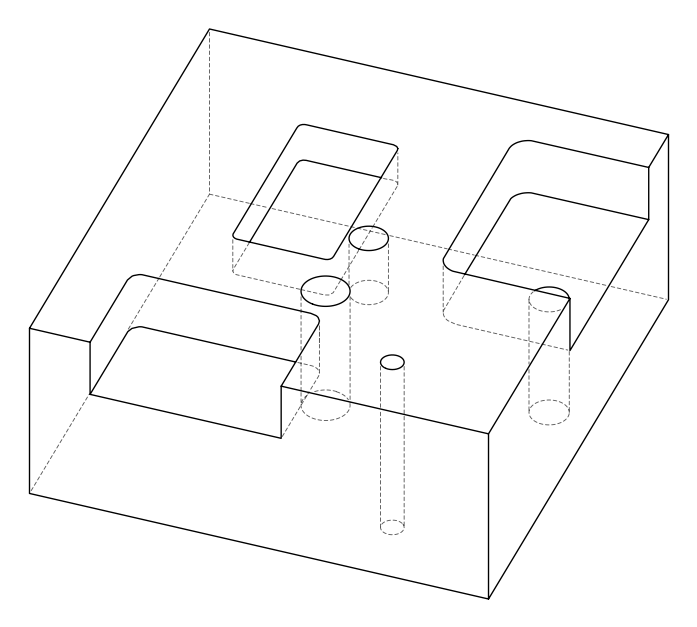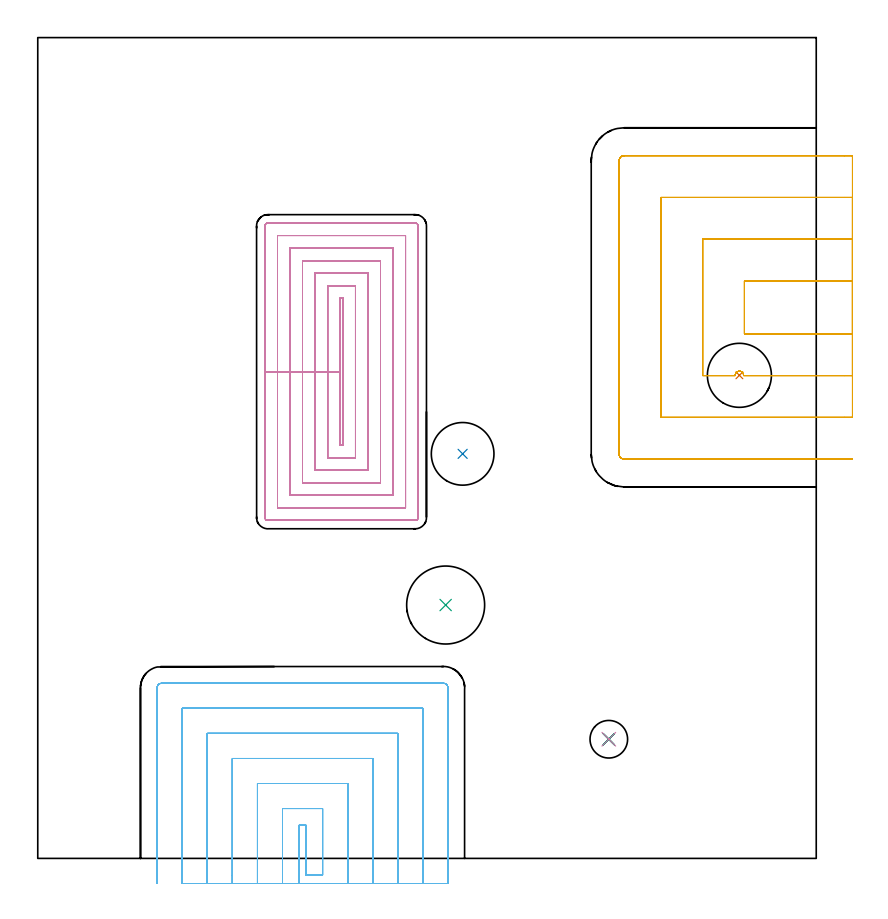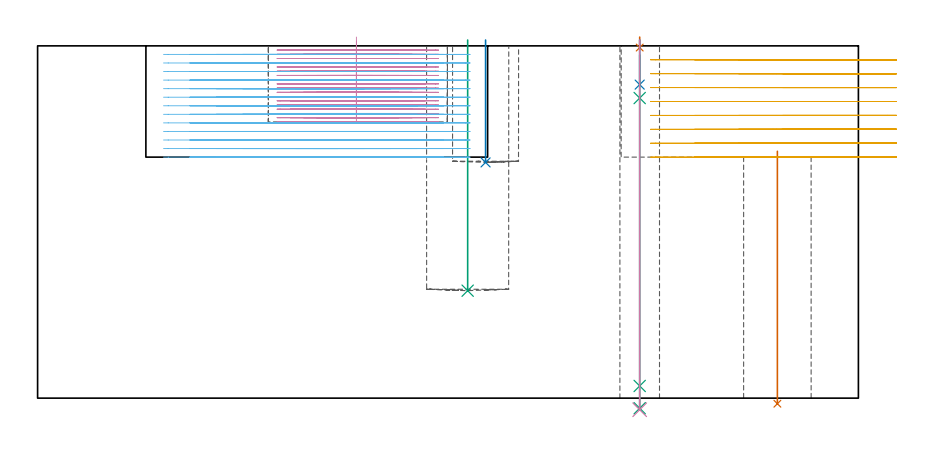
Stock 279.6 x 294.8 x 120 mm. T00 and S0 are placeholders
(PLAN: 10 operations, 9 tool changes, 119.4 min)
(1 INDEXABLE_INSERT_DRILL_THROUGH_HOLE_FROM_SOLID | STEP1HOLE_1 | NXT0302_017 | 0.35 min | 49822 mm3)
(2 INDEXABLE_INSERT_DRILL_BLIND_HOLE_FROM_SOLID | STEP1POCKET | NXT0302_016 | 0.17 min | 15669 mm3)
(3 INDEXABLE_INSERT_DRILL_BLIND_HOLE_FROM_SOLID_1 | STEP1POCKET_1 | NXT0302_027 | 0.34 min | 51127 mm3)
(4 MILL_RECTANGULAR_POCKET | POCKET_RECTANGULAR_STRAIGHT | NXT0201_008 | Follow Part, ap 1.5, ae 75% | 56.57 min | 177883 mm3)
(5 MILL_SLOT | SLOT_PARTIAL_RECTANGULAR | UGT0201_094 | Follow Part, ap 5, ae 75% | 18.53 min | 377069 mm3)
(6 MILL_SLOT_1 | SLOT_PARTIAL_RECTANGULAR_1 | NXT0201_011 | Follow Part, ap 3, ae 75% | 42.24 min | 303037 mm3)
(7 SPOT_DRILL | STEP1HOLE | NXT0321_9005460120000 | 0.03 min | 7 mm3)
(8 DRILL_BLIND_HOLE_INTO_CENTER | STEP1HOLE | NXT0301_059 | 0.06 min | 729 mm3)
(9 GUN_DRILL_THROUGH_HOLE | STEP1HOLE | UGT0307_005 | 0.57 min | 5814 mm3)
(10 DRILL_TO_ENLARGE_THROUGH_HOLE | STEP1HOLE | NXT0301_102 | 0.51 min | 10593 mm3)
(TOOL NXT0302_017 | Index. Insert Drill 23mm [880-D2300L25-05] | D23 PA176 FL115 Z2)
(TOOL NXT0302_016 | Index. Insert Drill 22.5mm [880-D2250L25-03] | D22.5 PA176 FL68 Z2)
(TOOL NXT0302_027 | Index. Insert Drill 28mm [880-D2800L32-05] | D28 PA176 FL140 Z2)
(TOOL NXT0201_008 | ENDMILL 6mm [2P460-0600-NA 1630] | D6 FL26 Z6)
(TOOL UGT0201_094 | End mill 20 mm | D20 FL38 Z4)
(TOOL NXT0201_011 | ENDMILL 12mm [2P460-1200-NA 1630] | D12 FL38 Z6)
(TOOL NXT0321_9005460120000 | NC Spot Drill, 142deg, 12mm, Carbide, Uncoated | D12 PA142 FL30 Z2)
(TOOL NXT0301_059 | Carbide Drill 8.8mm [860.1-0880-026A1-MM 2214] | D8.8 PA140 FL47 Z2)
(TOOL UGT0307_005 | Gun Drill 8.3 mm | D8.3 PA130 FL24 Z1)
(TOOL NXT0301_102 | Carbide Drill 13.5mm [860.1-1350-108A1-MM 2214] | D13.5 PA140 FL123 Z2)
(OP 1 INDEXABLE_INSERT_DRILL_THROUGH_HOLE_FROM_SOLID)
G17 G21 G94 G90
T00 M6
G54
G17 G0 G90 X252. Y173.5 S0 M3
G43 Z130. H1
G94 G81 G98 Z-1.902 F250. R84.1
G80
M5
M2
(OP 2 INDEXABLE_INSERT_DRILL_BLIND_HOLE_FROM_SOLID)
G17 G21 G94 G90
T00 M6
G54
G17 G0 G90 X152.6 Y145.3 S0 M3
G43 Z130. H1
G94 G81 G98 Z80.3 F250. R122.
G80
M5
M2
(OP 3 INDEXABLE_INSERT_DRILL_BLIND_HOLE_FROM_SOLID_1)
G17 G21 G94 G90
T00 M6
G54
G17 G0 G90 X146.5 Y91. S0 M3
G43 Z130. H1
G94 G81 G98 Z36.6 F250. R122.
G80
M5
M2
(OP 4 MILL_RECTANGULAR_POCKET)
G17 G21 G94 G90
T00 M6
G54
G17 G0 G90 X108.6 Y191.366 S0 M3
G43 Z130. H1
Z123.
G94 G1 Y174.8 Z118.561 F250.
Y148.4 F500.
X109.6
Y201.2
X108.6
Y174.8
X104.1
Y143.9
X114.1
Y205.7
X104.1
Y174.8
X99.6
Y139.4
X118.6
Y210.2
X99.6
Y174.8
X95.1
Y134.9
X123.1
Y214.7
X95.1
Y174.8
X90.6
Y130.4
X127.6
Y219.2
X90.6
Y174.8
X86.1
Y125.9
X132.1
Y223.7
X86.1
Y174.8
X81.6
Y122.4
G3 X82.6 Y121.4 R1.
G1 X135.6
G3 X136.6 Y122.4 R1.
G1 Y227.2
G3 X135.6 Y228.2 R1.
G1 X82.6
G3 X81.6 Y227.2 R1.
G1 Y174.8
Y173.8
G0 X108.6 Y191.366 Z121.561
G1 Y174.8 Z117.122 F250.
Y148.4 F500.
X109.6
Y201.2
X108.6
Y174.8
X104.1
Y143.9
X114.1
Y205.7
X104.1
Y174.8
X99.6
Y139.4
X118.6
Y210.2
X99.6
Y174.8
X95.1
Y134.9
X123.1
Y214.7
X95.1
Y174.8
X90.6
Y130.4
X127.6
Y219.2
X90.6
Y174.8
X86.1
Y125.9
X132.1
Y223.7
X86.1
Y174.8
X81.6
Y122.4
G3 X82.6 Y121.4 R1.
G1 X135.6
G3 X136.6 Y122.4 R1.
G1 Y227.2
G3 X135.6 Y228.2 R1.
G1 X82.6
G3 X81.6 Y227.2 R1.
G1 Y174.8
Y173.8
G0 X108.6 Y191.366 Z120.122
G1 Y174.8 Z115.683 F250.
Y148.4 F500.
X109.6
Y201.2
X108.6
Y174.8
X104.1
Y143.9
X114.1
Y205.7
X104.1
Y174.8
X99.6
Y139.4
X118.6
Y210.2
X99.6
Y174.8
X95.1
Y134.9
X123.1
Y214.7
X95.1
Y174.8
X90.6
Y130.4
X127.6
Y219.2
X90.6
Y174.8
X86.1
Y125.9
X132.1
Y223.7
X86.1
Y174.8
X81.6
Y122.4
G3 X82.6 Y121.4 R1.
G1 X135.6
G3 X136.6 Y122.4 R1.
G1 Y227.2
G3 X135.6 Y228.2 R1.
G1 X82.6
G3 X81.6 Y227.2 R1.
G1 Y174.8
Y173.8
G0 X108.6 Y191.366 Z118.683
G1 Y174.8 Z114.244 F250.
Y148.4 F500.
X109.6
Y201.2
X108.6
Y174.8
X104.1
Y143.9
X114.1
Y205.7
X104.1
Y174.8
X99.6
Y139.4
X118.6
Y210.2
X99.6
Y174.8
X95.1
Y134.9
X123.1
Y214.7
X95.1
Y174.8
X90.6
Y130.4
X127.6
Y219.2
X90.6
Y174.8
X86.1
Y125.9
X132.1
Y223.7
X86.1
Y174.8
X81.6
Y122.4
G3 X82.6 Y121.4 R1.
G1 X135.6
G3 X136.6 Y122.4 R1.
G1 Y227.2
G3 X135.6 Y228.2 R1.
G1 X82.6
G3 X81.6 Y227.2 R1.
G1 Y174.8
Y173.8
G0 X108.6 Y191.366 Z117.244
G1 Y174.8 Z112.805 F250.
Y148.4 F500.
X109.6
Y201.2
X108.6
Y174.8
X104.1
Y143.9
X114.1
Y205.7
X104.1
Y174.8
X99.6
Y139.4
X118.6
Y210.2
X99.6
Y174.8
X95.1
Y134.9
X123.1
Y214.7
X95.1
Y174.8
X90.6
Y130.4
X127.6
Y219.2
X90.6
Y174.8
X86.1
Y125.9
X132.1
Y223.7
X86.1
Y174.8
X81.6
Y122.4
G3 X82.6 Y121.4 R1.
G1 X135.6
G3 X136.6 Y122.4 R1.
G1 Y227.2
G3 X135.6 Y228.2 R1.
G1 X82.6
G3 X81.6 Y227.2 R1.
G1 Y174.8
Y173.8
G0 X108.6 Y191.366 Z115.805
G1 Y174.8 Z111.367 F250.
Y148.4 F500.
X109.6
Y201.2
X108.6
Y174.8
X104.1
Y143.9
X114.1
Y205.7
X104.1
Y174.8
X99.6
Y139.4
X118.6
Y210.2
X99.6
Y174.8
X95.1
Y134.9
X123.1
Y214.7
X95.1
Y174.8
X90.6
Y130.4
X127.6
Y219.2
X90.6
Y174.8
X86.1
Y125.9
X132.1
Y223.7
X86.1
Y174.8
X81.6
Y122.4
G3 X82.6 Y121.4 R1.
G1 X135.6
G3 X136.6 Y122.4 R1.
G1 Y227.2
G3 X135.6 Y228.2 R1.
G1 X82.6
G3 X81.6 Y227.2 R1.
G1 Y174.8
Y173.8
G0 X108.6 Y191.366 Z114.367
G1 Y174.8 Z109.928 F250.
Y148.4 F500.
X109.6
Y201.2
X108.6
Y174.8
X104.1
Y143.9
X114.1
Y205.7
X104.1
Y174.8
X99.6
Y139.4
X118.6
Y210.2
X99.6
Y174.8
X95.1
Y134.9
X123.1
Y214.7
X95.1
Y174.8
X90.6
Y130.4
X127.6
Y219.2
X90.6
Y174.8
X86.1
Y125.9
X132.1
Y223.7
X86.1
Y174.8
X81.6
Y122.4
G3 X82.6 Y121.4 R1.
G1 X135.6
G3 X136.6 Y122.4 R1.
G1 Y227.2
G3 X135.6 Y228.2 R1.
G1 X82.6
G3 X81.6 Y227.2 R1.
G1 Y174.8
Y173.8
G0 X108.6 Y191.366 Z112.928
G1 Y174.8 Z108.489 F250.
Y148.4 F500.
X109.6
Y201.2
X108.6
Y174.8
X104.1
Y143.9
X114.1
Y205.7
X104.1
Y174.8
X99.6
Y139.4
X118.6
Y210.2
X99.6
Y174.8
X95.1
Y134.9
X123.1
Y214.7
X95.1
Y174.8
X90.6
Y130.4
X127.6
Y219.2
X90.6
Y174.8
X86.1
Y125.9
X132.1
Y223.7
X86.1
Y174.8
X81.6
Y122.4
G3 X82.6 Y121.4 R1.
G1 X135.6
G3 X136.6 Y122.4 R1.
G1 Y227.2
G3 X135.6 Y228.2 R1.
G1 X82.6
G3 X81.6 Y227.2 R1.
G1 Y174.8
Y173.8
G0 X108.6 Y191.366 Z111.489
G1 Y174.8 Z107.05 F250.
Y148.4 F500.
X109.6
Y201.2
X108.6
Y174.8
X104.1
Y143.9
X114.1
Y205.7
X104.1
Y174.8
X99.6
Y139.4
X118.6
Y210.2
X99.6
Y174.8
X95.1
Y134.9
X123.1
Y214.7
X95.1
Y174.8
X90.6
Y130.4
X127.6
Y219.2
X90.6
Y174.8
X86.1
Y125.9
X132.1
Y223.7
X86.1
Y174.8
X81.6
Y122.4
G3 X82.6 Y121.4 R1.
G1 X135.6
G3 X136.6 Y122.4 R1.
G1 Y227.2
G3 X135.6 Y228.2 R1.
G1 X82.6
G3 X81.6 Y227.2 R1.
G1 Y174.8
Y173.8
G0 X108.6 Y191.366 Z110.05
G1 Y174.8 Z105.611 F250.
Y148.4 F500.
X109.6
Y201.2
X108.6
Y174.8
X104.1
Y143.9
X114.1
Y205.7
X104.1
Y174.8
X99.6
Y139.4
X118.6
Y210.2
X99.6
Y174.8
X95.1
Y134.9
X123.1
Y214.7
X95.1
Y174.8
X90.6
Y130.4
X127.6
Y219.2
X90.6
Y174.8
X86.1
Y125.9
X132.1
Y223.7
X86.1
Y174.8
X81.6
Y122.4
G3 X82.6 Y121.4 R1.
G1 X135.6
G3 X136.6 Y122.4 R1.
G1 Y227.2
G3 X135.6 Y228.2 R1.
G1 X82.6
G3 X81.6 Y227.2 R1.
G1 Y174.8
Y173.8
G0 X108.6 Y191.366 Z108.611
G1 Y174.8 Z104.172 F250.
Y148.4 F500.
X109.6
Y201.2
X108.6
Y174.8
X104.1
Y143.9
X114.1
Y205.7
X104.1
Y174.8
X99.6
Y139.4
X118.6
Y210.2
X99.6
Y174.8
X95.1
Y134.9
X123.1
Y214.7
X95.1
Y174.8
X90.6
Y130.4
X127.6
Y219.2
X90.6
Y174.8
X86.1
Y125.9
X132.1
Y223.7
X86.1
Y174.8
X81.6
Y122.4
G3 X82.6 Y121.4 R1.
G1 X135.6
G3 X136.6 Y122.4 R1.
G1 Y227.2
G3 X135.6 Y228.2 R1.
G1 X82.6
G3 X81.6 Y227.2 R1.
G1 Y174.8
Y173.8
G0 X108.6 Y191.366 Z107.172
G1 Y174.8 Z102.733 F250.
Y148.4 F500.
X109.6
Y201.2
X108.6
Y174.8
X104.1
Y143.9
X114.1
Y205.7
X104.1
Y174.8
X99.6
Y139.4
X118.6
Y210.2
X99.6
Y174.8
X95.1
Y134.9
X123.1
Y214.7
X95.1
Y174.8
X90.6
Y130.4
X127.6
Y219.2
X90.6
Y174.8
X86.1
Y125.9
X132.1
Y223.7
X86.1
Y174.8
X81.6
Y122.4
G3 X82.6 Y121.4 R1.
G1 X135.6
G3 X136.6 Y122.4 R1.
G1 Y227.2
G3 X135.6 Y228.2 R1.
G1 X82.6
G3 X81.6 Y227.2 R1.
G1 Y174.8
Y173.8
G0 X108.6 Y191.366 Z105.733
G1 Y174.8 Z101.294 F250.
Y148.4 F500.
X109.6
Y201.2
X108.6
Y174.8
X104.1
Y143.9
X114.1
Y205.7
X104.1
Y174.8
X99.6
Y139.4
X118.6
Y210.2
X99.6
Y174.8
X95.1
Y134.9
X123.1
Y214.7
X95.1
Y174.8
X90.6
Y130.4
X127.6
Y219.2
X90.6
Y174.8
X86.1
Y125.9
X132.1
Y223.7
X86.1
Y174.8
X81.6
Y122.4
G3 X82.6 Y121.4 R1.
G1 X135.6
G3 X136.6 Y122.4 R1.
G1 Y227.2
G3 X135.6 Y228.2 R1.
G1 X82.6
G3 X81.6 Y227.2 R1.
G1 Y174.8
Y173.8
G0 X108.6 Y191.366 Z104.294
G1 Y174.8 Z99.856 F250.
Y148.4 F500.
X109.6
Y201.2
X108.6
Y174.8
X104.1
Y143.9
X114.1
Y205.7
X104.1
Y174.8
X99.6
Y139.4
X118.6
Y210.2
X99.6
Y174.8
X95.1
Y134.9
X123.1
Y214.7
X95.1
Y174.8
X90.6
Y130.4
X127.6
Y219.2
X90.6
Y174.8
X86.1
Y125.9
X132.1
Y223.7
X86.1
Y174.8
X81.6
Y122.4
G3 X82.6 Y121.4 R1.
G1 X135.6
G3 X136.6 Y122.4 R1.
G1 Y227.2
G3 X135.6 Y228.2 R1.
G1 X82.6
G3 X81.6 Y227.2 R1.
G1 Y174.8
Y173.8
G0 X108.6 Y191.366 Z102.856
G1 Y174.8 Z98.417 F250.
Y148.4 F500.
X109.6
Y201.2
X108.6
Y174.8
X104.1
Y143.9
X114.1
Y205.7
X104.1
Y174.8
X99.6
Y139.4
X118.6
Y210.2
X99.6
Y174.8
X95.1
Y134.9
X123.1
Y214.7
X95.1
Y174.8
X90.6
Y130.4
X127.6
Y219.2
X90.6
Y174.8
X86.1
Y125.9
X132.1
Y223.7
X86.1
Y174.8
X81.6
Y122.4
G3 X82.6 Y121.4 R1.
G1 X135.6
G3 X136.6 Y122.4 R1.
G1 Y227.2
G3 X135.6 Y228.2 R1.
G1 X82.6
G3 X81.6 Y227.2 R1.
G1 Y174.8
Y173.8
G0 X108.6 Y191.366 Z101.417
G1 Y174.8 Z96.978 F250.
Y148.4 F500.
X109.6
Y201.2
X108.6
Y174.8
X104.1
Y143.9
X114.1
Y205.7
X104.1
Y174.8
X99.6
Y139.4
X118.6
Y210.2
X99.6
Y174.8
X95.1
Y134.9
X123.1
Y214.7
X95.1
Y174.8
X90.6
Y130.4
X127.6
Y219.2
X90.6
Y174.8
X86.1
Y125.9
X132.1
Y223.7
X86.1
Y174.8
X81.6
Y122.4
G3 X82.6 Y121.4 R1.
G1 X135.6
G3 X136.6 Y122.4 R1.
G1 Y227.2
G3 X135.6 Y228.2 R1.
G1 X82.6
G3 X81.6 Y227.2 R1.
G1 Y174.8
Y173.8
G0 X108.6 Y191.366 Z99.978
G1 Y174.8 Z95.539 F250.
Y148.4 F500.
X109.6
Y201.2
X108.6
Y174.8
X104.1
Y143.9
X114.1
Y205.7
X104.1
Y174.8
X99.6
Y139.4
X118.6
Y210.2
X99.6
Y174.8
X95.1
Y134.9
X123.1
Y214.7
X95.1
Y174.8
X90.6
Y130.4
X127.6
Y219.2
X90.6
Y174.8
X86.1
Y125.9
X132.1
Y223.7
X86.1
Y174.8
X81.6
Y122.4
G3 X82.6 Y121.4 R1.
G1 X135.6
G3 X136.6 Y122.4 R1.
G1 Y227.2
G3 X135.6 Y228.2 R1.
G1 X82.6
G3 X81.6 Y227.2 R1.
G1 Y174.8
Y173.8
G0 X108.6 Y191.366 Z98.539
G1 Y174.8 Z94.1 F250.
Y148.4 F500.
X109.6
Y201.2
X108.6
Y174.8
X104.1
Y143.9
X114.1
Y205.7
X104.1
Y174.8
X99.6
Y139.4
X118.6
Y210.2
X99.6
Y174.8
X95.1
Y134.9
X123.1
Y214.7
X95.1
Y174.8
X90.6
Y130.4
X127.6
Y219.2
X90.6
Y174.8
X86.1
Y125.9
X132.1
Y223.7
X86.1
Y174.8
X81.6
Y122.4
G3 X82.6 Y121.4 R1.
G1 X135.6
G3 X136.6 Y122.4 R1.
G1 Y227.2
G3 X135.6 Y228.2 R1.
G1 X82.6
G3 X81.6 Y227.2 R1.
G1 Y174.8
Y173.8
G0 Z130.
M5
M2
(OP 5 MILL_SLOT)
G17 G21 G94 G90
T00 M6
G54
G17 G0 G90 X292.6 Y207.4 S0 M3
G43 Z130. H0
Z115.262
G94 G1 X289.6 F250.
X253.8 F500.
Y188.4
X289.6
X292.6 F250.
Y222.4
X289.6
X238.8 F500.
Y173.4
X250.51
G2 X250.527 Y173.743 R1.5
X251.561 Y174.93 R1.499
X252.63 Y174.856 R1.498
X253.493 Y173.4 R1.499
G1 X289.6
X292.6 F250.
Y237.4
X289.6
X223.8 F500.
Y158.4
X289.6
X292.6 F250.
Y252.4
X289.6
X210.6 F500.
G3 X208.8 Y250.6 R1.8
G1 Y145.2
G3 X210.6 Y143.4 R1.8
G1 X289.6
X292.6 F250.
G0 Y207.4 Z110.525
G1 X289.6
X253.8 F500.
Y188.4
X289.6
X292.6 F250.
Y222.4
X289.6
X238.8 F500.
Y173.4
X250.511
G2 X251.687 Y174.963 R1.5
X253.493 Y173.4 R1.499
G1 X289.6
X292.6 F250.
Y237.4
X289.6
X223.8 F500.
Y158.4
X289.6
X292.6 F250.
Y252.4
X289.6
X210.6 F500.
G3 X208.8 Y250.6 R1.8
G1 Y145.2
G3 X210.6 Y143.4 R1.8
G1 X289.6
X292.6 F250.
G0 Y207.4 Z105.787
G1 X289.6
X253.8 F500.
Y188.4
X289.6
X292.6 F250.
Y222.4
X289.6
X238.8 F500.
Y173.4
X250.511
G2 X251.687 Y174.963 R1.5
X253.493 Y173.4 R1.499
G1 X289.6
X292.6 F250.
Y237.4
X289.6
X223.8 F500.
Y158.4
X289.6
X292.6 F250.
Y252.4
X289.6
X210.6 F500.
G3 X208.8 Y250.6 R1.8
G1 Y145.2
G3 X210.6 Y143.4 R1.8
G1 X289.6
X292.6 F250.
G0 Y207.4 Z101.05
G1 X289.6
X253.8 F500.
Y188.4
X289.6
X292.6 F250.
Y222.4
X289.6
X238.8 F500.
Y173.4
X250.511
G2 X251.687 Y174.963 R1.5
X253.493 Y173.4 R1.499
G1 X289.6
X292.6 F250.
Y237.4
X289.6
X223.8 F500.
Y158.4
X289.6
X292.6 F250.
Y252.4
X289.6
X210.6 F500.
G3 X208.8 Y250.6 R1.8
G1 Y145.2
G3 X210.6 Y143.4 R1.8
G1 X289.6
X292.6 F250.
G0 Y207.4 Z96.312
G1 X289.6
X253.8 F500.
Y188.4
X289.6
X292.6 F250.
Y222.4
X289.6
X238.8 F500.
Y173.4
X250.511
G2 X251.687 Y174.963 R1.5
X253.493 Y173.4 R1.499
G1 X289.6
X292.6 F250.
Y237.4
X289.6
X223.8 F500.
Y158.4
X289.6
X292.6 F250.
Y252.4
X289.6
X210.6 F500.
G3 X208.8 Y250.6 R1.8
G1 Y145.2
G3 X210.6 Y143.4 R1.8
G1 X289.6
X292.6 F250.
G0 Y207.4 Z91.575
G1 X289.6
X253.8 F500.
Y188.4
X289.6
X292.6 F250.
Y222.4
X289.6
X238.8 F500.
Y173.4
X250.511
G2 X251.687 Y174.963 R1.5
X253.493 Y173.4 R1.499
G1 X289.6
X292.6 F250.
Y237.4
X289.6
X223.8 F500.
Y158.4
X289.6
X292.6 F250.
Y252.4
X289.6
X210.6 F500.
G3 X208.8 Y250.6 R1.8
G1 Y145.2
G3 X210.6 Y143.4 R1.8
G1 X289.6
X292.6 F250.
G0 Y207.4 Z86.837
G1 X289.6
X253.8 F500.
Y188.4
X289.6
X292.6 F250.
Y222.4
X289.6
X238.8 F500.
Y173.4
X250.511
G2 X251.687 Y174.963 R1.5
X253.493 Y173.4 R1.499
G1 X289.6
X292.6 F250.
Y237.4
X289.6
X223.8 F500.
Y158.4
X289.6
X292.6 F250.
Y252.4
X289.6
X210.6 F500.
G3 X208.8 Y250.6 R1.8
G1 Y145.2
G3 X210.6 Y143.4 R1.8
G1 X289.6
X292.6 F250.
G0 Y207.4 Z82.1
G1 X289.6
X253.8 F500.
Y188.4
X289.6
X292.6 F250.
Y222.4
X289.6
X238.8 F500.
Y173.4
X250.511
G2 X251.687 Y174.963 R1.5
X253.493 Y173.4 R1.499
G1 X289.6
X292.6 F250.
Y237.4
X289.6
X223.8 F500.
Y158.4
X289.6
X292.6 F250.
Y252.4
X289.6
X210.6 F500.
G3 X208.8 Y250.6 R1.8
G1 Y145.2
G3 X210.6 Y143.4 R1.8
G1 X289.6
X292.6 F250.
G0 Z130.
M5
M2
(OP 6 MILL_SLOT_1)
G17 G21 G94 G90
T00 M6
G54
G17 G0 G90 X93.9 Y-9. S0 M3
G43 Z130. H1
Z117.085
G94 G1 Y-6. F250.
Y11.9 F500.
X96.3
Y-6.
X102.3
Y17.9
X87.9
Y-6.
Y-9. F250.
X111.3
Y-6.
Y26.9 F500.
X78.9
Y-6.
Y-9. F250.
X120.3
Y-6.
Y35.9 F500.
X69.9
Y-6.
Y-9. F250.
X129.3
Y-6.
Y44.9 F500.
X60.9
Y-6.
Y-9. F250.
X138.3
Y-6.
Y53.9 F500.
X51.9
Y-6.
Y-9. F250.
X147.3
Y-6.
Y61.3 F500.
G3 X145.7 Y62.9 R1.6
G1 X44.5
G3 X42.9 Y61.3 R1.6
G1 Y-6.
Y-9. F250.
G0 X93.9 Z114.169
G1 Y-6.
Y11.9 F500.
X96.3
Y-6.
X102.3
Y17.9
X87.9
Y-6.
Y-9. F250.
X111.3
Y-6.
Y26.9 F500.
X78.9
Y-6.
Y-9. F250.
X120.3
Y-6.
Y35.9 F500.
X69.9
Y-6.
Y-9. F250.
X129.3
Y-6.
Y44.9 F500.
X60.9
Y-6.
Y-9. F250.
X138.3
Y-6.
Y53.9 F500.
X51.9
Y-6.
Y-9. F250.
X147.3
Y-6.
Y61.3 F500.
G3 X145.7 Y62.9 R1.6
G1 X44.5
G3 X42.9 Y61.3 R1.6
G1 Y-6.
Y-9. F250.
G0 X93.9 Z111.254
G1 Y-6.
Y11.9 F500.
X96.3
Y-6.
X102.3
Y17.9
X87.9
Y-6.
Y-9. F250.
X111.3
Y-6.
Y26.9 F500.
X78.9
Y-6.
Y-9. F250.
X120.3
Y-6.
Y35.9 F500.
X69.9
Y-6.
Y-9. F250.
X129.3
Y-6.
Y44.9 F500.
X60.9
Y-6.
Y-9. F250.
X138.3
Y-6.
Y53.9 F500.
X51.9
Y-6.
Y-9. F250.
X147.3
Y-6.
Y61.3 F500.
G3 X145.7 Y62.9 R1.6
G1 X44.5
G3 X42.9 Y61.3 R1.6
G1 Y-6.
Y-9. F250.
G0 X93.9 Z108.338
G1 Y-6.
Y11.9 F500.
X96.3
Y-6.
X102.3
Y17.9
X87.9
Y-6.
Y-9. F250.
X111.3
Y-6.
Y26.9 F500.
X78.9
Y-6.
Y-9. F250.
X120.3
Y-6.
Y35.9 F500.
X69.9
Y-6.
Y-9. F250.
X129.3
Y-6.
Y44.9 F500.
X60.9
Y-6.
Y-9. F250.
X138.3
Y-6.
Y53.9 F500.
X51.9
Y-6.
Y-9. F250.
X147.3
Y-6.
Y61.3 F500.
G3 X145.7 Y62.9 R1.6
G1 X44.5
G3 X42.9 Y61.3 R1.6
G1 Y-6.
Y-9. F250.
G0 X93.9 Z105.423
G1 Y-6.
Y11.9 F500.
X96.3
Y-6.
X102.3
Y17.9
X87.9
Y-6.
Y-9. F250.
X111.3
Y-6.
Y26.9 F500.
X78.9
Y-6.
Y-9. F250.
X120.3
Y-6.
Y35.9 F500.
X69.9
Y-6.
Y-9. F250.
X129.3
Y-6.
Y44.9 F500.
X60.9
Y-6.
Y-9. F250.
X138.3
Y-6.
Y53.9 F500.
X51.9
Y-6.
Y-9. F250.
X147.3
Y-6.
Y61.3 F500.
G3 X145.7 Y62.9 R1.6
G1 X44.5
G3 X42.9 Y61.3 R1.6
G1 Y-6.
Y-9. F250.
G0 X93.9 Z102.508
G1 Y-6.
Y11.9 F500.
X96.3
Y-6.
X102.3
Y17.9
X87.9
Y-6.
Y-9. F250.
X111.3
Y-6.
Y26.9 F500.
X78.9
Y-6.
Y-9. F250.
X120.3
Y-6.
Y35.9 F500.
X69.9
Y-6.
Y-9. F250.
X129.3
Y-6.
Y44.9 F500.
X60.9
Y-6.
Y-9. F250.
X138.3
Y-6.
Y53.9 F500.
X51.9
Y-6.
Y-9. F250.
X147.3
Y-6.
Y61.3 F500.
G3 X145.7 Y62.9 R1.6
G1 X44.5
G3 X42.9 Y61.3 R1.6
G1 Y-6.
Y-9. F250.
G0 X93.9 Z99.592
G1 Y-6.
Y11.9 F500.
X96.3
Y-6.
X102.3
Y17.9
X87.9
Y-6.
Y-9. F250.
X111.3
Y-6.
Y26.9 F500.
X78.9
Y-6.
Y-9. F250.
X120.3
Y-6.
Y35.9 F500.
X69.9
Y-6.
Y-9. F250.
X129.3
Y-6.
Y44.9 F500.
X60.9
Y-6.
Y-9. F250.
X138.3
Y-6.
Y53.9 F500.
X51.9
Y-6.
Y-9. F250.
X147.3
Y-6.
Y61.3 F500.
G3 X145.7 Y62.9 R1.6
G1 X44.5
G3 X42.9 Y61.3 R1.6
G1 Y-6.
Y-9. F250.
G0 X93.9 Z96.677
G1 Y-6.
Y11.9 F500.
X96.3
Y-6.
X102.3
Y17.9
X87.9
Y-6.
Y-9. F250.
X111.3
Y-6.
Y26.9 F500.
X78.9
Y-6.
Y-9. F250.
X120.3
Y-6.
Y35.9 F500.
X69.9
Y-6.
Y-9. F250.
X129.3
Y-6.
Y44.9 F500.
X60.9
Y-6.
Y-9. F250.
X138.3
Y-6.
Y53.9 F500.
X51.9
Y-6.
Y-9. F250.
X147.3
Y-6.
Y61.3 F500.
G3 X145.7 Y62.9 R1.6
G1 X44.5
G3 X42.9 Y61.3 R1.6
G1 Y-6.
Y-9. F250.
G0 X93.9 Z93.762
G1 Y-6.
Y11.9 F500.
X96.3
Y-6.
X102.3
Y17.9
X87.9
Y-6.
Y-9. F250.
X111.3
Y-6.
Y26.9 F500.
X78.9
Y-6.
Y-9. F250.
X120.3
Y-6.
Y35.9 F500.
X69.9
Y-6.
Y-9. F250.
X129.3
Y-6.
Y44.9 F500.
X60.9
Y-6.
Y-9. F250.
X138.3
Y-6.
Y53.9 F500.
X51.9
Y-6.
Y-9. F250.
X147.3
Y-6.
Y61.3 F500.
G3 X145.7 Y62.9 R1.6
G1 X44.5
G3 X42.9 Y61.3 R1.6
G1 Y-6.
Y-9. F250.
G0 X93.9 Z90.846
G1 Y-6.
Y11.9 F500.
X96.3
Y-6.
X102.3
Y17.9
X87.9
Y-6.
Y-9. F250.
X111.3
Y-6.
Y26.9 F500.
X78.9
Y-6.
Y-9. F250.
X120.3
Y-6.
Y35.9 F500.
X69.9
Y-6.
Y-9. F250.
X129.3
Y-6.
Y44.9 F500.
X60.9
Y-6.
Y-9. F250.
X138.3
Y-6.
Y53.9 F500.
X51.9
Y-6.
Y-9. F250.
X147.3
Y-6.
Y61.3 F500.
G3 X145.7 Y62.9 R1.6
G1 X44.5
G3 X42.9 Y61.3 R1.6
G1 Y-6.
Y-9. F250.
G0 X93.9 Z87.931
G1 Y-6.
Y11.9 F500.
X96.3
Y-6.
X102.3
Y17.9
X87.9
Y-6.
Y-9. F250.
X111.3
Y-6.
Y26.9 F500.
X78.9
Y-6.
Y-9. F250.
X120.3
Y-6.
Y35.9 F500.
X69.9
Y-6.
Y-9. F250.
X129.3
Y-6.
Y44.9 F500.
X60.9
Y-6.
Y-9. F250.
X138.3
Y-6.
Y53.9 F500.
X51.9
Y-6.
Y-9. F250.
X147.3
Y-6.
Y61.3 F500.
G3 X145.7 Y62.9 R1.6
G1 X44.5
G3 X42.9 Y61.3 R1.6
G1 Y-6.
Y-9. F250.
G0 X93.9 Z85.015
G1 Y-6.
Y11.9 F500.
X96.3
Y-6.
X102.3
Y17.9
X87.9
Y-6.
Y-9. F250.
X111.3
Y-6.
Y26.9 F500.
X78.9
Y-6.
Y-9. F250.
X120.3
Y-6.
Y35.9 F500.
X69.9
Y-6.
Y-9. F250.
X129.3
Y-6.
Y44.9 F500.
X60.9
Y-6.
Y-9. F250.
X138.3
Y-6.
Y53.9 F500.
X51.9
Y-6.
Y-9. F250.
X147.3
Y-6.
Y61.3 F500.
G3 X145.7 Y62.9 R1.6
G1 X44.5
G3 X42.9 Y61.3 R1.6
G1 Y-6.
Y-9. F250.
G0 X93.9 Z82.1
G1 Y-6.
Y11.9 F500.
X96.3
Y-6.
X102.3
Y17.9
X87.9
Y-6.
Y-9. F250.
X111.3
Y-6.
Y26.9 F500.
X78.9
Y-6.
Y-9. F250.
X120.3
Y-6.
Y35.9 F500.
X69.9
Y-6.
Y-9. F250.
X129.3
Y-6.
Y44.9 F500.
X60.9
Y-6.
Y-9. F250.
X138.3
Y-6.
Y53.9 F500.
X51.9
Y-6.
Y-9. F250.
X147.3
Y-6.
Y61.3 F500.
G3 X145.7 Y62.9 R1.6
G1 X44.5
G3 X42.9 Y61.3 R1.6
G1 Y-6.
Y-9. F250.
G0 Z130.
M5
M2
(OP 7 SPOT_DRILL)
G17 G21 G94 G90
T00 M6
G54
G17 G0 G90 X205.1 Y42.8 S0 M3
G43 Z130. H0
G94 G81 G98 Z119.419 F250. R123.
G80
M5
M2
(OP 8 DRILL_BLIND_HOLE_INTO_CENTER)
G17 G21 G94 G90
T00 M6
G54
G17 G0 G90 X205.1 Y42.8 S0 M3
G43 Z130. H1
G94 G81 G98 Z106.8 F250. R122.
G80
M5
M2
(OP 9 GUN_DRILL_THROUGH_HOLE)
G17 G21 G94 G90
T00 M6
G54
G17 G0 G90 X205.1 Y42.8 M8
G43 Z130. H0
Z116.917
S716 M3
G94 G1 Z102.225 F125. M26
G4 X.084
Z4.15 F250.
G4 X.084
Z-3.435 F125.
G4 X.084
M5
M9
G0 Z116.917
Z130.
M2
(OP 10 DRILL_TO_ENLARGE_THROUGH_HOLE)
G17 G21 G94 G90
T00 M6
G54
G17 G0 G90 X205.1 Y42.8 S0 M3
G43 Z130. H1
G94 G73 G98 Z-3.957 F250. Q12.396 R122.
G80
M5
M2
